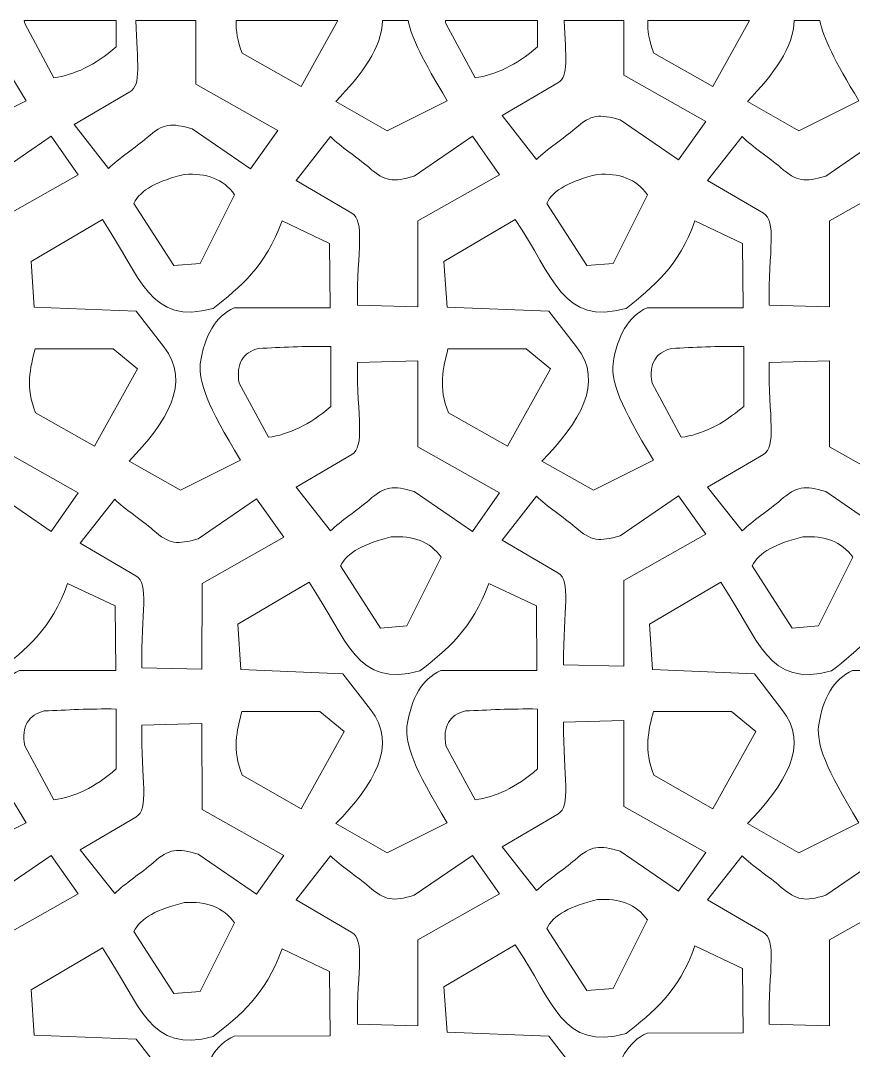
# Model space of a CAD drawing. Header units: millimetres. Extents: x -1200 to 1200, y -590 to 590.
# Drawn here: x -277 to 197, y 4 to 590 of the extents above; entities that cross this region are included whole.
import ezdxf

# ---------------------------------------------------------------- set-up
doc = ezdxf.new("R2010")
doc.units = ezdxf.units.MM
doc.header["$MEASUREMENT"] = 0
doc.layers.add('Layer 1', color=7, linetype='Continuous')

msp = doc.modelspace()

# ---------------------------------------------------------------- linework, layer by layer
at = {"layer": 'Layer 1', "color": 250, "lineweight": 20}
for points, knots in [([(-310.8366, 589.9734), (-310.8366, 589.9734), (-296.2507, 589.9734), (-296.2507, 589.9734), (-294.2217, 580.555), (-287.9011, 567.3334), (-273.9246, 544.3994), (-273.9246, 544.3994), (-308.0611, 527.3138), (-308.0611, 527.3138), (-308.0611, 527.3138), (-337.386, 543.9518), (-337.386, 543.9518), (-322.396, 559.3316), (-310.9497, 574.9868), (-310.8366, 589.9734)], [0, 0, 0, 0, 0.2, 0.2, 0.2, 0.4, 0.4, 0.4, 0.6, 0.6, 0.6, 0.8, 0.8, 0.8, 1, 1, 1, 1]), ([(-274.9851, 589.9734), (-274.9851, 589.9734), (-222.5954, 589.9734), (-222.5954, 589.9734), (-222.5954, 589.9734), (-222.5954, 575.0613), (-222.5954, 575.0613), (-234.9506, 564.3366), (-246.5705, 559.112), (-258.0856, 557.4613), (-258.0856, 557.4613), (-274.7216, 588.2613), (-274.7216, 588.2613), (-274.8264, 588.8462), (-274.9142, 589.415), (-274.9851, 589.9734)], [0, 0, 0, 0, 0.2, 0.2, 0.2, 0.4, 0.4, 0.4, 0.6, 0.6, 0.6, 0.8, 0.8, 0.8, 1, 1, 1, 1]), ([(-211.4605, 589.9734), (-211.4605, 589.9734), (-177.2769, 589.9734), (-177.2769, 589.9734), (-177.2769, 589.9734), (-177.2515, 553.7612), (-177.2515, 553.7612), (-177.2515, 553.7612), (-130.7383, 527.5326), (-130.7383, 527.5326), (-130.7383, 527.5326), (-146.1977, 505.5996), (-146.1977, 505.5996), (-146.1977, 505.5996), (-179.3741, 528.3329), (-179.3741, 528.3329), (-191.4094, 531.8406), (-195.7698, 531.5193), (-204.9945, 523.454), (-211.6868, 517.6034), (-221.2214, 511.591), (-226.9488, 505.8757), (-226.9488, 505.8757), (-246.5324, 530.8327), (-246.5324, 530.8327), (-246.5324, 530.8327), (-214.8285, 549.4177), (-214.8285, 549.4177), (-208.1304, 553.3444), (-210.7696, 566.062), (-211.4605, 589.9734)], [0, 0, 0, 0, 0.1, 0.1, 0.1, 0.2, 0.2, 0.2, 0.3, 0.3, 0.3, 0.4, 0.4, 0.4, 0.5, 0.5, 0.5, 0.6, 0.6, 0.6, 0.7, 0.7, 0.7, 0.8, 0.8, 0.8, 0.9, 0.9, 0.9, 1, 1, 1, 1]), ([(-154.3646, 589.9734), (-154.3646, 589.9734), (-96.4872, 589.9734), (-96.4872, 589.9734), (-96.4872, 589.9734), (-117.4056, 552.4423), (-117.4056, 552.4423), (-117.4056, 552.4423), (-150.8841, 571.4518), (-150.8841, 571.4518), (-153.7285, 578.2512), (-154.5621, 584.3269), (-154.3646, 589.9734)], [0, 0, 0, 0, 0.25, 0.25, 0.25, 0.5, 0.5, 0.5, 0.75, 0.75, 0.75, 1, 1, 1, 1]), ([(-71.1712, 589.9734), (-71.1712, 589.9734), (-56.5853, 589.9734), (-56.5853, 589.9734), (-54.5563, 580.555), (-48.2357, 567.3334), (-34.2592, 544.3994), (-34.2592, 544.3994), (-68.3957, 527.3138), (-68.3957, 527.3138), (-68.3957, 527.3138), (-97.7207, 543.9518), (-97.7207, 543.9518), (-82.7306, 559.3316), (-71.2843, 574.9868), (-71.1712, 589.9734)], [0, 0, 0, 0, 0.2, 0.2, 0.2, 0.4, 0.4, 0.4, 0.6, 0.6, 0.6, 0.8, 0.8, 0.8, 1, 1, 1, 1]), ([(-35.3198, 589.9734), (-35.3198, 589.9734), (17.07, 589.9734), (17.07, 589.9734), (17.07, 589.9734), (17.07, 575.0613), (17.07, 575.0613), (4.7149, 564.3366), (-6.905, 559.112), (-18.4202, 557.4613), (-18.4202, 557.4613), (-35.0562, 588.2613), (-35.0562, 588.2613), (-35.161, 588.8462), (-35.2488, 589.415), (-35.3198, 589.9734)], [0, 0, 0, 0, 0.2, 0.2, 0.2, 0.4, 0.4, 0.4, 0.6, 0.6, 0.6, 0.8, 0.8, 0.8, 1, 1, 1, 1]), ([(32.2405, 589.9734), (32.2405, 589.9734), (66.2478, 589.9734), (66.2478, 589.9734), (66.2478, 589.9734), (66.2695, 558.8764), (66.2695, 558.8764), (66.2695, 558.8764), (112.7829, 532.6479), (112.7829, 532.6479), (112.7829, 532.6479), (97.3235, 510.7148), (97.3235, 510.7148), (97.3235, 510.7148), (64.147, 533.4482), (64.147, 533.4482), (52.1116, 536.9558), (47.7513, 536.6345), (38.5267, 528.5692), (31.8343, 522.7186), (22.2997, 516.7063), (16.5723, 510.9909), (16.5723, 510.9909), (-3.0113, 535.9478), (-3.0113, 535.9478), (-3.0113, 535.9478), (28.6926, 554.5329), (28.6926, 554.5329), (34.8958, 558.1696), (33.0896, 569.3473), (32.2405, 589.9734)], [0, 0, 0, 0, 0.1, 0.1, 0.1, 0.2, 0.2, 0.2, 0.3, 0.3, 0.3, 0.4, 0.4, 0.4, 0.5, 0.5, 0.5, 0.6, 0.6, 0.6, 0.7, 0.7, 0.7, 0.8, 0.8, 0.8, 0.9, 0.9, 0.9, 1, 1, 1, 1]), ([(79.8538, 589.9734), (79.8538, 589.9734), (137.7313, 589.9734), (137.7313, 589.9734), (137.7313, 589.9734), (116.8129, 552.4423), (116.8129, 552.4423), (116.8129, 552.4423), (83.3343, 571.4518), (83.3343, 571.4518), (80.4899, 578.2512), (79.6564, 584.3269), (79.8538, 589.9734)], [0, 0, 0, 0, 0.25, 0.25, 0.25, 0.5, 0.5, 0.5, 0.75, 0.75, 0.75, 1, 1, 1, 1]), ([(163.0472, 589.9734), (163.0472, 589.9734), (177.6331, 589.9734), (177.6331, 589.9734), (179.6621, 580.555), (185.9827, 567.3334), (199.9592, 544.3994), (199.9592, 544.3994), (165.8227, 527.3138), (165.8227, 527.3138), (165.8227, 527.3138), (136.4978, 543.9518), (136.4978, 543.9518), (151.4878, 559.3316), (162.9341, 574.9868), (163.0472, 589.9734)], [0, 0, 0, 0, 0.2, 0.2, 0.2, 0.4, 0.4, 0.4, 0.6, 0.6, 0.6, 0.8, 0.8, 0.8, 1, 1, 1, 1]), ([(-359.9947, 498.9759), (-359.9947, 498.9759), (-340.411, 523.9329), (-340.411, 523.9329), (-334.6837, 518.2175), (-325.1491, 512.2051), (-318.4566, 506.3545), (-309.232, 498.2893), (-304.8716, 497.9679), (-292.8364, 501.4757), (-292.8364, 501.4757), (-259.6599, 524.209), (-259.6599, 524.209), (-259.6599, 524.209), (-244.2004, 502.2759), (-244.2004, 502.2759), (-244.2004, 502.2759), (-290.7138, 476.0474), (-290.7138, 476.0474), (-290.7138, 476.0474), (-290.7476, 427.1664), (-290.7476, 427.1664), (-290.7476, 427.1664), (-325.0612, 428.0949), (-325.0612, 428.0949), (-325.2537, 459.6603), (-320.5701, 475.8648), (-328.2907, 480.3909), (-328.2907, 480.3909), (-359.9947, 498.9759), (-359.9947, 498.9759)], [0, 0, 0, 0, 0.1, 0.1, 0.1, 0.2, 0.2, 0.2, 0.3, 0.3, 0.3, 0.4, 0.4, 0.4, 0.5, 0.5, 0.5, 0.6, 0.6, 0.6, 0.7, 0.7, 0.7, 0.8, 0.8, 0.8, 0.9, 0.9, 0.9, 1, 1, 1, 1]), ([(-120.3293, 498.9759), (-120.3293, 498.9759), (-100.7456, 523.9329), (-100.7456, 523.9329), (-95.0183, 518.2175), (-85.4837, 512.2051), (-78.7913, 506.3545), (-69.5667, 498.2893), (-65.2062, 497.9679), (-53.171, 501.4757), (-53.171, 501.4757), (-19.9945, 524.209), (-19.9945, 524.209), (-19.9945, 524.209), (-4.5351, 502.2759), (-4.5351, 502.2759), (-4.5351, 502.2759), (-51.0484, 476.0474), (-51.0484, 476.0474), (-51.0484, 476.0474), (-51.0822, 427.1664), (-51.0822, 427.1664), (-51.0822, 427.1664), (-85.3957, 428.0949), (-85.3957, 428.0949), (-85.5883, 459.6603), (-80.9047, 475.8648), (-88.6254, 480.3909), (-88.6254, 480.3909), (-120.3293, 498.9759), (-120.3293, 498.9759)], [0, 0, 0, 0, 0.1, 0.1, 0.1, 0.2, 0.2, 0.2, 0.3, 0.3, 0.3, 0.4, 0.4, 0.4, 0.5, 0.5, 0.5, 0.6, 0.6, 0.6, 0.7, 0.7, 0.7, 0.8, 0.8, 0.8, 0.9, 0.9, 0.9, 1, 1, 1, 1]), ([(113.8891, 498.9759), (113.8891, 498.9759), (133.4728, 523.9329), (133.4728, 523.9329), (139.2002, 518.2175), (148.7348, 512.2051), (155.4272, 506.3545), (164.6518, 498.2893), (169.0122, 497.9679), (181.0474, 501.4757), (181.0474, 501.4757), (214.2239, 524.209), (214.2239, 524.209), (214.2239, 524.209), (229.6834, 502.2759), (229.6834, 502.2759), (229.6834, 502.2759), (183.17, 476.0474), (183.17, 476.0474), (183.17, 476.0474), (183.1362, 427.1664), (183.1362, 427.1664), (183.1362, 427.1664), (148.8227, 428.0949), (148.8227, 428.0949), (148.6301, 459.6603), (153.3137, 475.8648), (145.5932, 480.3909), (145.5932, 480.3909), (113.8891, 498.9759), (113.8891, 498.9759)], [0, 0, 0, 0, 0.1, 0.1, 0.1, 0.2, 0.2, 0.2, 0.3, 0.3, 0.3, 0.4, 0.4, 0.4, 0.5, 0.5, 0.5, 0.6, 0.6, 0.6, 0.7, 0.7, 0.7, 0.8, 0.8, 0.8, 0.9, 0.9, 0.9, 1, 1, 1, 1]), ([(-174.8451, 451.8529), (-174.8451, 451.8529), (-189.7816, 450.6484), (-189.7816, 450.6484), (-189.7816, 450.6484), (-212.5534, 485.953), (-212.5534, 485.953), (-209.0835, 493.6202), (-198.8439, 498.9124), (-183.7176, 502.4529), (-171.4701, 503.3208), (-161.7254, 499.9337), (-155.2994, 490.9008), (-155.2994, 490.9008), (-174.8451, 451.8529), (-174.8451, 451.8529)], [0, 0, 0, 0, 0.2, 0.2, 0.2, 0.4, 0.4, 0.4, 0.6, 0.6, 0.6, 0.8, 0.8, 0.8, 1, 1, 1, 1]), ([(60.0804, 451.8529), (60.0804, 451.8529), (45.1438, 450.6484), (45.1438, 450.6484), (45.1438, 450.6484), (22.3721, 485.953), (22.3721, 485.953), (25.842, 493.6202), (36.0815, 498.9124), (51.2078, 502.4529), (63.4554, 503.3208), (73.2001, 499.9337), (79.6261, 490.9008), (79.6261, 490.9008), (60.0804, 451.8529), (60.0804, 451.8529)], [0, 0, 0, 0, 0.2, 0.2, 0.2, 0.4, 0.4, 0.4, 0.6, 0.6, 0.6, 0.8, 0.8, 0.8, 1, 1, 1, 1]), ([(-215.3281, 339.3435), (-215.3281, 339.3435), (-186.0033, 322.7054), (-186.0033, 322.7054), (-186.0033, 322.7054), (-151.8667, 339.791), (-151.8667, 339.791), (-171.0737, 371.3076), (-175.822, 384.4881), (-174.8451, 394.653), (-172.4245, 410.8156), (-166.1946, 421.6817), (-155.5397, 426.4861), (-155.5397, 426.4861), (-100.8833, 426.5529), (-100.8833, 426.5529), (-100.8833, 426.5529), (-101.1954, 463.196), (-101.1954, 463.196), (-101.1954, 463.196), (-128.2643, 476.053), (-128.2643, 476.053), (-137.5002, 449.8949), (-152.3067, 438.264), (-167.3937, 426.21), (-203.7125, 416.1476), (-208.543, 444.0756), (-230.5051, 476.7389), (-230.5051, 476.7389), (-271.0936, 452.8108), (-271.0936, 452.8108), (-271.0936, 452.8108), (-269.3225, 427.0005), (-269.3225, 427.0005), (-269.3225, 427.0005), (-211.3389, 424.6625), (-211.3389, 424.6625), (-211.3389, 424.6625), (-195.6391, 404.3815), (-195.6391, 404.3815), (-179.63, 383.9918), (-193.8469, 361.3832), (-215.3281, 339.3435)], [0, 0, 0, 0, 0.07142857, 0.07142857, 0.07142857, 0.14285714, 0.14285714, 0.14285714, 0.21428571, 0.21428571, 0.21428571, 0.28571429, 0.28571429, 0.28571429, 0.35714286, 0.35714286, 0.35714286, 0.42857143, 0.42857143, 0.42857143, 0.5, 0.5, 0.5, 0.57142857, 0.57142857, 0.57142857, 0.64285714, 0.64285714, 0.64285714, 0.71428571, 0.71428571, 0.71428571, 0.78571429, 0.78571429, 0.78571429, 0.85714286, 0.85714286, 0.85714286, 0.92857143, 0.92857143, 0.92857143, 1, 1, 1, 1]), ([(19.5973, 339.3435), (19.5973, 339.3435), (48.9223, 322.7054), (48.9223, 322.7054), (48.9223, 322.7054), (83.0588, 339.791), (83.0588, 339.791), (63.8518, 371.3076), (59.1034, 384.4881), (60.0804, 394.653), (62.5009, 410.8156), (68.7308, 421.6817), (79.3858, 426.4861), (79.3858, 426.4861), (134.0421, 426.5529), (134.0421, 426.5529), (134.0421, 426.5529), (133.7301, 463.196), (133.7301, 463.196), (133.7301, 463.196), (106.6612, 476.053), (106.6612, 476.053), (97.4254, 449.8949), (82.6187, 438.264), (67.5318, 426.21), (31.213, 416.1476), (26.3824, 444.0756), (4.4204, 476.7389), (4.4204, 476.7389), (-36.1681, 452.8108), (-36.1681, 452.8108), (-36.1681, 452.8108), (-34.3969, 427.0005), (-34.3969, 427.0005), (-34.3969, 427.0005), (23.5866, 424.6625), (23.5866, 424.6625), (23.5866, 424.6625), (39.2864, 404.3815), (39.2864, 404.3815), (55.2955, 383.9918), (41.0787, 361.3832), (19.5973, 339.3435)], [0, 0, 0, 0, 0.07142857, 0.07142857, 0.07142857, 0.14285714, 0.14285714, 0.14285714, 0.21428571, 0.21428571, 0.21428571, 0.28571429, 0.28571429, 0.28571429, 0.35714286, 0.35714286, 0.35714286, 0.42857143, 0.42857143, 0.42857143, 0.5, 0.5, 0.5, 0.57142857, 0.57142857, 0.57142857, 0.64285714, 0.64285714, 0.64285714, 0.71428571, 0.71428571, 0.71428571, 0.78571429, 0.78571429, 0.78571429, 0.85714286, 0.85714286, 0.85714286, 0.92857143, 0.92857143, 0.92857143, 1, 1, 1, 1]), ([(-136.0278, 352.853), (-136.0278, 352.853), (-152.6638, 383.653), (-152.6638, 383.653), (-154.6928, 395.0008), (-150.369, 401.1861), (-141.5731, 403.453), (-128.8364, 404.0036), (-115.7848, 404.8374), (-100.5376, 404.553), (-100.5376, 404.553), (-100.5376, 370.453), (-100.5376, 370.453), (-112.8926, 359.7284), (-124.5125, 354.5037), (-136.0278, 352.853)], [0, 0, 0, 0, 0.2, 0.2, 0.2, 0.4, 0.4, 0.4, 0.6, 0.6, 0.6, 0.8, 0.8, 0.8, 1, 1, 1, 1]), ([(98.8978, 352.853), (98.8978, 352.853), (82.2618, 383.653), (82.2618, 383.653), (80.2327, 395.0008), (84.5565, 401.1861), (93.3524, 403.453), (106.0891, 404.0036), (119.1407, 404.8374), (134.3879, 404.553), (134.3879, 404.553), (134.3879, 370.453), (134.3879, 370.453), (122.0328, 359.7284), (110.4129, 354.5037), (98.8978, 352.853)], [0, 0, 0, 0, 0.2, 0.2, 0.2, 0.4, 0.4, 0.4, 0.6, 0.6, 0.6, 0.8, 0.8, 0.8, 1, 1, 1, 1]), ([(-235.013, 347.834), (-235.013, 347.834), (-268.4917, 366.8435), (-268.4917, 366.8435), (-274.5242, 381.2641), (-271.5068, 392.4348), (-268.8038, 403.1435), (-268.8038, 403.1435), (-224.3019, 403.1769), (-224.3019, 403.1769), (-224.3019, 403.1769), (-210.5082, 391.8005), (-210.5082, 391.8005), (-210.5082, 391.8005), (-235.013, 347.834), (-235.013, 347.834)], [0, 0, 0, 0, 0.2, 0.2, 0.2, 0.4, 0.4, 0.4, 0.6, 0.6, 0.6, 0.8, 0.8, 0.8, 1, 1, 1, 1]), ([(-0.0876, 347.834), (-0.0876, 347.834), (-33.5662, 366.8435), (-33.5662, 366.8435), (-39.5986, 381.2641), (-36.5814, 392.4348), (-33.8783, 403.1435), (-33.8783, 403.1435), (10.6236, 403.1769), (10.6236, 403.1769), (10.6236, 403.1769), (24.4173, 391.8005), (24.4173, 391.8005), (24.4173, 391.8005), (-0.0876, 347.834), (-0.0876, 347.834)], [0, 0, 0, 0, 0.2, 0.2, 0.2, 0.4, 0.4, 0.4, 0.6, 0.6, 0.6, 0.8, 0.8, 0.8, 1, 1, 1, 1]), ([(-359.9947, 324.5193), (-359.9947, 324.5193), (-340.411, 299.5623), (-340.411, 299.5623), (-334.6837, 305.2777), (-325.1491, 311.29), (-318.4566, 317.1406), (-309.232, 325.2059), (-304.8716, 325.5272), (-292.8364, 322.0195), (-292.8364, 322.0195), (-259.6599, 299.2862), (-259.6599, 299.2862), (-259.6599, 299.2862), (-244.2004, 321.2193), (-244.2004, 321.2193), (-244.2004, 321.2193), (-290.7138, 347.4478), (-290.7138, 347.4478), (-290.7138, 347.4478), (-290.7476, 396.3288), (-290.7476, 396.3288), (-290.7476, 396.3288), (-325.0612, 395.4002), (-325.0612, 395.4002), (-325.2537, 363.8349), (-320.5701, 347.6304), (-328.2907, 343.1043), (-328.2907, 343.1043), (-359.9947, 324.5193), (-359.9947, 324.5193)], [0, 0, 0, 0, 0.1, 0.1, 0.1, 0.2, 0.2, 0.2, 0.3, 0.3, 0.3, 0.4, 0.4, 0.4, 0.5, 0.5, 0.5, 0.6, 0.6, 0.6, 0.7, 0.7, 0.7, 0.8, 0.8, 0.8, 0.9, 0.9, 0.9, 1, 1, 1, 1]), ([(-120.3293, 324.5193), (-120.3293, 324.5193), (-100.7456, 299.5623), (-100.7456, 299.5623), (-95.0183, 305.2777), (-85.4837, 311.29), (-78.7913, 317.1406), (-69.5667, 325.2059), (-65.2062, 325.5272), (-53.171, 322.0195), (-53.171, 322.0195), (-19.9945, 299.2862), (-19.9945, 299.2862), (-19.9945, 299.2862), (-4.5351, 321.2193), (-4.5351, 321.2193), (-4.5351, 321.2193), (-51.0484, 347.4478), (-51.0484, 347.4478), (-51.0484, 347.4478), (-51.0822, 396.3288), (-51.0822, 396.3288), (-51.0822, 396.3288), (-85.3957, 395.4002), (-85.3957, 395.4002), (-85.5883, 363.8349), (-80.9047, 347.6304), (-88.6254, 343.1043), (-88.6254, 343.1043), (-120.3293, 324.5193), (-120.3293, 324.5193)], [0, 0, 0, 0, 0.1, 0.1, 0.1, 0.2, 0.2, 0.2, 0.3, 0.3, 0.3, 0.4, 0.4, 0.4, 0.5, 0.5, 0.5, 0.6, 0.6, 0.6, 0.7, 0.7, 0.7, 0.8, 0.8, 0.8, 0.9, 0.9, 0.9, 1, 1, 1, 1]), ([(113.8891, 324.5193), (113.8891, 324.5193), (133.4728, 299.5623), (133.4728, 299.5623), (139.2002, 305.2777), (148.7348, 311.29), (155.4272, 317.1406), (164.6518, 325.2059), (169.0122, 325.5272), (181.0474, 322.0195), (181.0474, 322.0195), (214.2239, 299.2862), (214.2239, 299.2862), (214.2239, 299.2862), (229.6834, 321.2193), (229.6834, 321.2193), (229.6834, 321.2193), (183.17, 347.4478), (183.17, 347.4478), (183.17, 347.4478), (183.1362, 396.3288), (183.1362, 396.3288), (183.1362, 396.3288), (148.8227, 395.4002), (148.8227, 395.4002), (148.6301, 363.8349), (153.3137, 347.6304), (145.5932, 343.1043), (145.5932, 343.1043), (113.8891, 324.5193), (113.8891, 324.5193)], [0, 0, 0, 0, 0.1, 0.1, 0.1, 0.2, 0.2, 0.2, 0.3, 0.3, 0.3, 0.4, 0.4, 0.4, 0.5, 0.5, 0.5, 0.6, 0.6, 0.6, 0.7, 0.7, 0.7, 0.8, 0.8, 0.8, 0.9, 0.9, 0.9, 1, 1, 1, 1]), ([(-243.0943, 292.6625), (-243.0943, 292.6625), (-223.5105, 317.6195), (-223.5105, 317.6195), (-217.7831, 311.9041), (-208.2485, 305.8918), (-201.5562, 300.0411), (-192.3315, 291.9759), (-187.9712, 291.6545), (-175.9359, 295.1623), (-175.9359, 295.1623), (-142.7595, 317.8956), (-142.7595, 317.8956), (-142.7595, 317.8956), (-127.3, 295.9625), (-127.3, 295.9625), (-127.3, 295.9625), (-173.8134, 269.734), (-173.8134, 269.734), (-173.8134, 269.734), (-173.8471, 220.853), (-173.8471, 220.853), (-173.8471, 220.853), (-208.1607, 221.7816), (-208.1607, 221.7816), (-208.3533, 253.3469), (-203.6696, 269.5514), (-211.3902, 274.0775), (-211.3902, 274.0775), (-243.0943, 292.6625), (-243.0943, 292.6625)], [0, 0, 0, 0, 0.1, 0.1, 0.1, 0.2, 0.2, 0.2, 0.3, 0.3, 0.3, 0.4, 0.4, 0.4, 0.5, 0.5, 0.5, 0.6, 0.6, 0.6, 0.7, 0.7, 0.7, 0.8, 0.8, 0.8, 0.9, 0.9, 0.9, 1, 1, 1, 1]), ([(-3.0113, 294.3676), (-3.0113, 294.3676), (16.5723, 319.3246), (16.5723, 319.3246), (22.2997, 313.6092), (31.8343, 307.5969), (38.5267, 301.7462), (47.7513, 293.681), (52.1116, 293.3596), (64.147, 296.8673), (64.147, 296.8673), (97.3235, 319.6007), (97.3235, 319.6007), (97.3235, 319.6007), (112.7829, 297.6676), (112.7829, 297.6676), (112.7829, 297.6676), (66.2695, 271.4391), (66.2695, 271.4391), (66.2695, 271.4391), (66.2358, 222.5581), (66.2358, 222.5581), (66.2358, 222.5581), (31.9221, 223.4866), (31.9221, 223.4866), (31.7296, 255.052), (36.4133, 271.2564), (28.6926, 275.7826), (28.6926, 275.7826), (-3.0113, 294.3676), (-3.0113, 294.3676)], [0, 0, 0, 0, 0.1, 0.1, 0.1, 0.2, 0.2, 0.2, 0.3, 0.3, 0.3, 0.4, 0.4, 0.4, 0.5, 0.5, 0.5, 0.6, 0.6, 0.6, 0.7, 0.7, 0.7, 0.8, 0.8, 0.8, 0.9, 0.9, 0.9, 1, 1, 1, 1]), ([(-57.2376, 245.5396), (-57.2376, 245.5396), (-72.1742, 244.335), (-72.1742, 244.335), (-72.1742, 244.335), (-94.9459, 279.6396), (-94.9459, 279.6396), (-91.476, 287.3068), (-81.2365, 292.599), (-66.1101, 296.1396), (-53.8626, 297.0074), (-44.1178, 293.6203), (-37.6919, 284.5874), (-37.6919, 284.5874), (-57.2376, 245.5396), (-57.2376, 245.5396)], [0, 0, 0, 0, 0.2, 0.2, 0.2, 0.4, 0.4, 0.4, 0.6, 0.6, 0.6, 0.8, 0.8, 0.8, 1, 1, 1, 1]), ([(176.9809, 245.5396), (176.9809, 245.5396), (162.0443, 244.335), (162.0443, 244.335), (162.0443, 244.335), (139.2726, 279.6396), (139.2726, 279.6396), (142.7424, 287.3068), (152.9821, 292.599), (168.1083, 296.1396), (180.3558, 297.0074), (190.1006, 293.6203), (196.5266, 284.5874), (196.5266, 284.5874), (176.9809, 245.5396), (176.9809, 245.5396)], [0, 0, 0, 0, 0.2, 0.2, 0.2, 0.4, 0.4, 0.4, 0.6, 0.6, 0.6, 0.8, 0.8, 0.8, 1, 1, 1, 1]), ([(-337.386, 133.0301), (-337.386, 133.0301), (-308.0611, 116.3921), (-308.0611, 116.3921), (-308.0611, 116.3921), (-273.9246, 133.4776), (-273.9246, 133.4776), (-293.1316, 164.9942), (-297.8798, 178.1747), (-296.9029, 188.3396), (-294.4825, 204.5022), (-288.2525, 215.3683), (-277.5976, 220.1727), (-277.5976, 220.1727), (-222.9413, 220.2395), (-222.9413, 220.2395), (-222.9413, 220.2395), (-223.2533, 256.8826), (-223.2533, 256.8826), (-223.2533, 256.8826), (-250.3222, 269.7396), (-250.3222, 269.7396), (-259.558, 243.5815), (-274.3645, 231.9506), (-289.4515, 219.8966), (-325.7703, 209.8342), (-330.6008, 237.7622), (-352.563, 270.4255), (-352.563, 270.4255), (-393.1515, 246.4974), (-393.1515, 246.4974), (-393.1515, 246.4974), (-391.3803, 220.6871), (-391.3803, 220.6871), (-391.3803, 220.6871), (-333.3968, 218.3491), (-333.3968, 218.3491), (-333.3968, 218.3491), (-317.6969, 198.0681), (-317.6969, 198.0681), (-301.6878, 177.6784), (-315.9047, 155.0699), (-337.386, 133.0301)], [0, 0, 0, 0, 0.07142857, 0.07142857, 0.07142857, 0.14285714, 0.14285714, 0.14285714, 0.21428571, 0.21428571, 0.21428571, 0.28571429, 0.28571429, 0.28571429, 0.35714286, 0.35714286, 0.35714286, 0.42857143, 0.42857143, 0.42857143, 0.5, 0.5, 0.5, 0.57142857, 0.57142857, 0.57142857, 0.64285714, 0.64285714, 0.64285714, 0.71428571, 0.71428571, 0.71428571, 0.78571429, 0.78571429, 0.78571429, 0.85714286, 0.85714286, 0.85714286, 0.92857143, 0.92857143, 0.92857143, 1, 1, 1, 1]), ([(-97.7207, 133.0301), (-97.7207, 133.0301), (-68.3957, 116.3921), (-68.3957, 116.3921), (-68.3957, 116.3921), (-34.2592, 133.4776), (-34.2592, 133.4776), (-53.4662, 164.9942), (-58.2145, 178.1747), (-57.2376, 188.3396), (-54.817, 204.5022), (-48.5872, 215.3683), (-37.9322, 220.1727), (-37.9322, 220.1727), (16.7241, 220.2395), (16.7241, 220.2395), (16.7241, 220.2395), (16.4121, 256.8826), (16.4121, 256.8826), (16.4121, 256.8826), (-10.6567, 269.7396), (-10.6567, 269.7396), (-19.8926, 243.5815), (-34.6992, 231.9506), (-49.7861, 219.8966), (-86.1049, 209.8342), (-90.9355, 237.7622), (-112.8976, 270.4255), (-112.8976, 270.4255), (-153.486, 246.4974), (-153.486, 246.4974), (-153.486, 246.4974), (-151.7149, 220.6871), (-151.7149, 220.6871), (-151.7149, 220.6871), (-93.7314, 218.3491), (-93.7314, 218.3491), (-93.7314, 218.3491), (-78.0315, 198.0681), (-78.0315, 198.0681), (-62.0225, 177.6784), (-76.2393, 155.0699), (-97.7207, 133.0301)], [0, 0, 0, 0, 0.07142857, 0.07142857, 0.07142857, 0.14285714, 0.14285714, 0.14285714, 0.21428571, 0.21428571, 0.21428571, 0.28571429, 0.28571429, 0.28571429, 0.35714286, 0.35714286, 0.35714286, 0.42857143, 0.42857143, 0.42857143, 0.5, 0.5, 0.5, 0.57142857, 0.57142857, 0.57142857, 0.64285714, 0.64285714, 0.64285714, 0.71428571, 0.71428571, 0.71428571, 0.78571429, 0.78571429, 0.78571429, 0.85714286, 0.85714286, 0.85714286, 0.92857143, 0.92857143, 0.92857143, 1, 1, 1, 1]), ([(136.4978, 133.0301), (136.4978, 133.0301), (165.8227, 116.3921), (165.8227, 116.3921), (165.8227, 116.3921), (199.9592, 133.4776), (199.9592, 133.4776), (180.7523, 164.9942), (176.004, 178.1747), (176.9809, 188.3396), (179.4015, 204.5022), (185.6313, 215.3683), (196.2863, 220.1727), (196.2863, 220.1727), (250.9426, 220.2395), (250.9426, 220.2395), (250.9426, 220.2395), (250.6305, 256.8826), (250.6305, 256.8826), (250.6305, 256.8826), (223.5617, 269.7396), (223.5617, 269.7396), (214.3258, 243.5815), (199.5193, 231.9506), (184.4323, 219.8966), (148.1135, 209.8342), (143.283, 237.7622), (121.3209, 270.4255), (121.3209, 270.4255), (80.7324, 246.4974), (80.7324, 246.4974), (80.7324, 246.4974), (82.5035, 220.6871), (82.5035, 220.6871), (82.5035, 220.6871), (140.4871, 218.3491), (140.4871, 218.3491), (140.4871, 218.3491), (156.1869, 198.0681), (156.1869, 198.0681), (172.196, 177.6784), (157.9791, 155.0699), (136.4978, 133.0301)], [0, 0, 0, 0, 0.07142857, 0.07142857, 0.07142857, 0.14285714, 0.14285714, 0.14285714, 0.21428571, 0.21428571, 0.21428571, 0.28571429, 0.28571429, 0.28571429, 0.35714286, 0.35714286, 0.35714286, 0.42857143, 0.42857143, 0.42857143, 0.5, 0.5, 0.5, 0.57142857, 0.57142857, 0.57142857, 0.64285714, 0.64285714, 0.64285714, 0.71428571, 0.71428571, 0.71428571, 0.78571429, 0.78571429, 0.78571429, 0.85714286, 0.85714286, 0.85714286, 0.92857143, 0.92857143, 0.92857143, 1, 1, 1, 1]), ([(-258.0856, 146.5396), (-258.0856, 146.5396), (-274.7216, 177.3396), (-274.7216, 177.3396), (-276.7507, 188.6875), (-272.4269, 194.8727), (-263.6309, 197.1396), (-250.8942, 197.6903), (-237.8427, 198.524), (-222.5954, 198.2396), (-222.5954, 198.2396), (-222.5954, 164.1396), (-222.5954, 164.1396), (-234.9506, 153.415), (-246.5705, 148.1903), (-258.0856, 146.5396)], [0, 0, 0, 0, 0.2, 0.2, 0.2, 0.4, 0.4, 0.4, 0.6, 0.6, 0.6, 0.8, 0.8, 0.8, 1, 1, 1, 1]), ([(-117.4056, 141.5206), (-117.4056, 141.5206), (-150.8841, 160.5301), (-150.8841, 160.5301), (-156.9166, 174.9507), (-153.8994, 186.1215), (-151.1962, 196.8301), (-151.1962, 196.8301), (-106.6944, 196.8635), (-106.6944, 196.8635), (-106.6944, 196.8635), (-92.9006, 185.4871), (-92.9006, 185.4871), (-92.9006, 185.4871), (-117.4056, 141.5206), (-117.4056, 141.5206)], [0, 0, 0, 0, 0.2, 0.2, 0.2, 0.4, 0.4, 0.4, 0.6, 0.6, 0.6, 0.8, 0.8, 0.8, 1, 1, 1, 1]), ([(-18.4202, 146.5396), (-18.4202, 146.5396), (-35.0562, 177.3396), (-35.0562, 177.3396), (-37.0853, 188.6875), (-32.7615, 194.8727), (-23.9656, 197.1396), (-11.2288, 197.6903), (1.8227, 198.524), (17.07, 198.2396), (17.07, 198.2396), (17.07, 164.1396), (17.07, 164.1396), (4.7149, 153.415), (-6.905, 148.1903), (-18.4202, 146.5396)], [0, 0, 0, 0, 0.2, 0.2, 0.2, 0.4, 0.4, 0.4, 0.6, 0.6, 0.6, 0.8, 0.8, 0.8, 1, 1, 1, 1]), ([(116.8129, 141.5206), (116.8129, 141.5206), (83.3343, 160.5301), (83.3343, 160.5301), (77.3018, 174.9507), (80.3192, 186.1215), (83.0222, 196.8301), (83.0222, 196.8301), (127.524, 196.8635), (127.524, 196.8635), (127.524, 196.8635), (141.3178, 185.4871), (141.3178, 185.4871), (141.3178, 185.4871), (116.8129, 141.5206), (116.8129, 141.5206)], [0, 0, 0, 0, 0.2, 0.2, 0.2, 0.4, 0.4, 0.4, 0.6, 0.6, 0.6, 0.8, 0.8, 0.8, 1, 1, 1, 1]), ([(-243.0943, 118.2059), (-243.0943, 118.2059), (-223.5105, 93.2489), (-223.5105, 93.2489), (-217.7831, 98.9643), (-208.2485, 104.9766), (-201.5562, 110.8273), (-192.3315, 118.8925), (-187.9712, 119.2139), (-175.9359, 115.7061), (-175.9359, 115.7061), (-142.7595, 92.9728), (-142.7595, 92.9728), (-142.7595, 92.9728), (-127.3, 114.9059), (-127.3, 114.9059), (-127.3, 114.9059), (-173.8134, 141.1344), (-173.8134, 141.1344), (-173.8134, 141.1344), (-173.8471, 190.0154), (-173.8471, 190.0154), (-173.8471, 190.0154), (-208.1607, 189.0869), (-208.1607, 189.0869), (-208.3533, 157.5215), (-203.6696, 141.317), (-211.3902, 136.7909), (-211.3902, 136.7909), (-243.0943, 118.2059), (-243.0943, 118.2059)], [0, 0, 0, 0, 0.1, 0.1, 0.1, 0.2, 0.2, 0.2, 0.3, 0.3, 0.3, 0.4, 0.4, 0.4, 0.5, 0.5, 0.5, 0.6, 0.6, 0.6, 0.7, 0.7, 0.7, 0.8, 0.8, 0.8, 0.9, 0.9, 0.9, 1, 1, 1, 1]), ([(-3.0113, 119.911), (-3.0113, 119.911), (16.5723, 94.9539), (16.5723, 94.9539), (22.2997, 100.6693), (31.8343, 106.6817), (38.5267, 112.5323), (47.7513, 120.5976), (52.1116, 120.919), (64.147, 117.4112), (64.147, 117.4112), (97.3235, 94.6779), (97.3235, 94.6779), (97.3235, 94.6779), (112.7829, 116.611), (112.7829, 116.611), (112.7829, 116.611), (66.2695, 142.8395), (66.2695, 142.8395), (66.2695, 142.8395), (66.2358, 191.7204), (66.2358, 191.7204), (66.2358, 191.7204), (31.9221, 190.792), (31.9221, 190.792), (31.7296, 159.2265), (36.4133, 143.0221), (28.6926, 138.4959), (28.6926, 138.4959), (-3.0113, 119.911), (-3.0113, 119.911)], [0, 0, 0, 0, 0.1, 0.1, 0.1, 0.2, 0.2, 0.2, 0.3, 0.3, 0.3, 0.4, 0.4, 0.4, 0.5, 0.5, 0.5, 0.6, 0.6, 0.6, 0.7, 0.7, 0.7, 0.8, 0.8, 0.8, 0.9, 0.9, 0.9, 1, 1, 1, 1]), ([(-359.9947, 89.7593), (-359.9947, 89.7593), (-340.411, 114.7163), (-340.411, 114.7163), (-334.6837, 109.0009), (-325.1491, 102.9885), (-318.4566, 97.1379), (-309.232, 89.0726), (-304.8716, 88.7513), (-292.8364, 92.259), (-292.8364, 92.259), (-259.6599, 114.9923), (-259.6599, 114.9923), (-259.6599, 114.9923), (-244.2004, 93.0593), (-244.2004, 93.0593), (-244.2004, 93.0593), (-290.7138, 66.8307), (-290.7138, 66.8307), (-290.7138, 66.8307), (-290.7476, 17.9498), (-290.7476, 17.9498), (-290.7476, 17.9498), (-325.0612, 18.8783), (-325.0612, 18.8783), (-325.2537, 50.4437), (-320.5701, 66.6481), (-328.2907, 71.1743), (-328.2907, 71.1743), (-359.9947, 89.7593), (-359.9947, 89.7593)], [0, 0, 0, 0, 0.1, 0.1, 0.1, 0.2, 0.2, 0.2, 0.3, 0.3, 0.3, 0.4, 0.4, 0.4, 0.5, 0.5, 0.5, 0.6, 0.6, 0.6, 0.7, 0.7, 0.7, 0.8, 0.8, 0.8, 0.9, 0.9, 0.9, 1, 1, 1, 1]), ([(-120.3293, 89.7593), (-120.3293, 89.7593), (-100.7456, 114.7163), (-100.7456, 114.7163), (-95.0183, 109.0009), (-85.4837, 102.9885), (-78.7913, 97.1379), (-69.5667, 89.0726), (-65.2062, 88.7513), (-53.171, 92.259), (-53.171, 92.259), (-19.9945, 114.9923), (-19.9945, 114.9923), (-19.9945, 114.9923), (-4.5351, 93.0593), (-4.5351, 93.0593), (-4.5351, 93.0593), (-51.0484, 66.8307), (-51.0484, 66.8307), (-51.0484, 66.8307), (-51.0822, 17.9498), (-51.0822, 17.9498), (-51.0822, 17.9498), (-85.3957, 18.8783), (-85.3957, 18.8783), (-85.5883, 50.4437), (-80.9047, 66.6481), (-88.6254, 71.1743), (-88.6254, 71.1743), (-120.3293, 89.7593), (-120.3293, 89.7593)], [0, 0, 0, 0, 0.1, 0.1, 0.1, 0.2, 0.2, 0.2, 0.3, 0.3, 0.3, 0.4, 0.4, 0.4, 0.5, 0.5, 0.5, 0.6, 0.6, 0.6, 0.7, 0.7, 0.7, 0.8, 0.8, 0.8, 0.9, 0.9, 0.9, 1, 1, 1, 1]), ([(113.8891, 89.7593), (113.8891, 89.7593), (133.4728, 114.7163), (133.4728, 114.7163), (139.2002, 109.0009), (148.7348, 102.9885), (155.4272, 97.1379), (164.6518, 89.0726), (169.0122, 88.7513), (181.0474, 92.259), (181.0474, 92.259), (214.2239, 114.9923), (214.2239, 114.9923), (214.2239, 114.9923), (229.6834, 93.0593), (229.6834, 93.0593), (229.6834, 93.0593), (183.17, 66.8307), (183.17, 66.8307), (183.17, 66.8307), (183.1362, 17.9498), (183.1362, 17.9498), (183.1362, 17.9498), (148.8227, 18.8783), (148.8227, 18.8783), (148.6301, 50.4437), (153.3137, 66.6481), (145.5932, 71.1743), (145.5932, 71.1743), (113.8891, 89.7593), (113.8891, 89.7593)], [0, 0, 0, 0, 0.1, 0.1, 0.1, 0.2, 0.2, 0.2, 0.3, 0.3, 0.3, 0.4, 0.4, 0.4, 0.5, 0.5, 0.5, 0.6, 0.6, 0.6, 0.7, 0.7, 0.7, 0.8, 0.8, 0.8, 0.9, 0.9, 0.9, 1, 1, 1, 1]), ([(-174.8451, 37.5211), (-174.8451, 37.5211), (-189.7816, 36.3165), (-189.7816, 36.3165), (-189.7816, 36.3165), (-212.5534, 71.6211), (-212.5534, 71.6211), (-209.0835, 79.2883), (-198.8439, 84.5806), (-183.7176, 88.1211), (-171.4701, 88.989), (-161.7254, 85.6018), (-155.2994, 76.569), (-155.2994, 76.569), (-174.8451, 37.5211), (-174.8451, 37.5211)], [0, 0, 0, 0, 0.2, 0.2, 0.2, 0.4, 0.4, 0.4, 0.6, 0.6, 0.6, 0.8, 0.8, 0.8, 1, 1, 1, 1]), ([(60.0804, 39.2262), (60.0804, 39.2262), (45.1438, 38.0216), (45.1438, 38.0216), (45.1438, 38.0216), (22.3721, 73.3262), (22.3721, 73.3262), (25.842, 80.9934), (36.0815, 86.2857), (51.2078, 89.8262), (63.4554, 90.694), (73.2001, 87.3069), (79.6261, 78.2741), (79.6261, 78.2741), (60.0804, 39.2262), (60.0804, 39.2262)], [0, 0, 0, 0, 0.2, 0.2, 0.2, 0.4, 0.4, 0.4, 0.6, 0.6, 0.6, 0.8, 0.8, 0.8, 1, 1, 1, 1]), ([(-215.3281, -74.9884), (-215.3281, -74.9884), (-186.0033, -91.6264), (-186.0033, -91.6264), (-186.0033, -91.6264), (-151.8667, -74.5408), (-151.8667, -74.5408), (-171.0737, -43.0242), (-175.822, -29.8438), (-174.8451, -19.6789), (-172.4245, -3.5163), (-166.1946, 7.3499), (-155.5397, 12.1542), (-155.5397, 12.1542), (-100.8833, 12.2211), (-100.8833, 12.2211), (-100.8833, 12.2211), (-101.1954, 48.8641), (-101.1954, 48.8641), (-101.1954, 48.8641), (-128.2643, 61.7211), (-128.2643, 61.7211), (-137.5002, 35.563), (-152.3067, 23.9322), (-167.3937, 11.8782), (-203.7125, 1.8158), (-208.543, 29.7437), (-230.5051, 62.407), (-230.5051, 62.407), (-271.0936, 38.4789), (-271.0936, 38.4789), (-271.0936, 38.4789), (-269.3225, 12.6687), (-269.3225, 12.6687), (-269.3225, 12.6687), (-211.3389, 10.3306), (-211.3389, 10.3306), (-211.3389, 10.3306), (-195.6391, -9.9504), (-195.6391, -9.9504), (-179.63, -30.3401), (-193.8469, -52.9487), (-215.3281, -74.9884)], [0, 0, 0, 0, 0.07142857, 0.07142857, 0.07142857, 0.14285714, 0.14285714, 0.14285714, 0.21428571, 0.21428571, 0.21428571, 0.28571429, 0.28571429, 0.28571429, 0.35714286, 0.35714286, 0.35714286, 0.42857143, 0.42857143, 0.42857143, 0.5, 0.5, 0.5, 0.57142857, 0.57142857, 0.57142857, 0.64285714, 0.64285714, 0.64285714, 0.71428571, 0.71428571, 0.71428571, 0.78571429, 0.78571429, 0.78571429, 0.85714286, 0.85714286, 0.85714286, 0.92857143, 0.92857143, 0.92857143, 1, 1, 1, 1]), ([(19.5973, -73.2833), (19.5973, -73.2833), (48.9223, -89.9213), (48.9223, -89.9213), (48.9223, -89.9213), (83.0588, -72.8358), (83.0588, -72.8358), (63.8518, -41.3192), (59.1034, -28.1387), (60.0804, -17.9738), (62.5009, -1.8112), (68.7308, 9.0549), (79.3858, 13.8593), (79.3858, 13.8593), (134.0421, 13.9262), (134.0421, 13.9262), (134.0421, 13.9262), (133.7301, 50.5692), (133.7301, 50.5692), (133.7301, 50.5692), (106.6612, 63.4262), (106.6612, 63.4262), (97.4254, 37.2681), (82.6187, 25.6372), (67.5318, 13.5832), (31.213, 3.5208), (26.3824, 31.4488), (4.4204, 64.1121), (4.4204, 64.1121), (-36.1681, 40.184), (-36.1681, 40.184), (-36.1681, 40.184), (-34.3969, 14.3737), (-34.3969, 14.3737), (-34.3969, 14.3737), (23.5866, 12.0357), (23.5866, 12.0357), (23.5866, 12.0357), (39.2864, -8.2453), (39.2864, -8.2453), (55.2955, -28.635), (41.0787, -51.2435), (19.5973, -73.2833)], [0, 0, 0, 0, 0.07142857, 0.07142857, 0.07142857, 0.14285714, 0.14285714, 0.14285714, 0.21428571, 0.21428571, 0.21428571, 0.28571429, 0.28571429, 0.28571429, 0.35714286, 0.35714286, 0.35714286, 0.42857143, 0.42857143, 0.42857143, 0.5, 0.5, 0.5, 0.57142857, 0.57142857, 0.57142857, 0.64285714, 0.64285714, 0.64285714, 0.71428571, 0.71428571, 0.71428571, 0.78571429, 0.78571429, 0.78571429, 0.85714286, 0.85714286, 0.85714286, 0.92857143, 0.92857143, 0.92857143, 1, 1, 1, 1])]:
    msp.add_open_spline(points, degree=3, knots=knots, dxfattribs=at)

doc.saveas('drawing.dxf')
